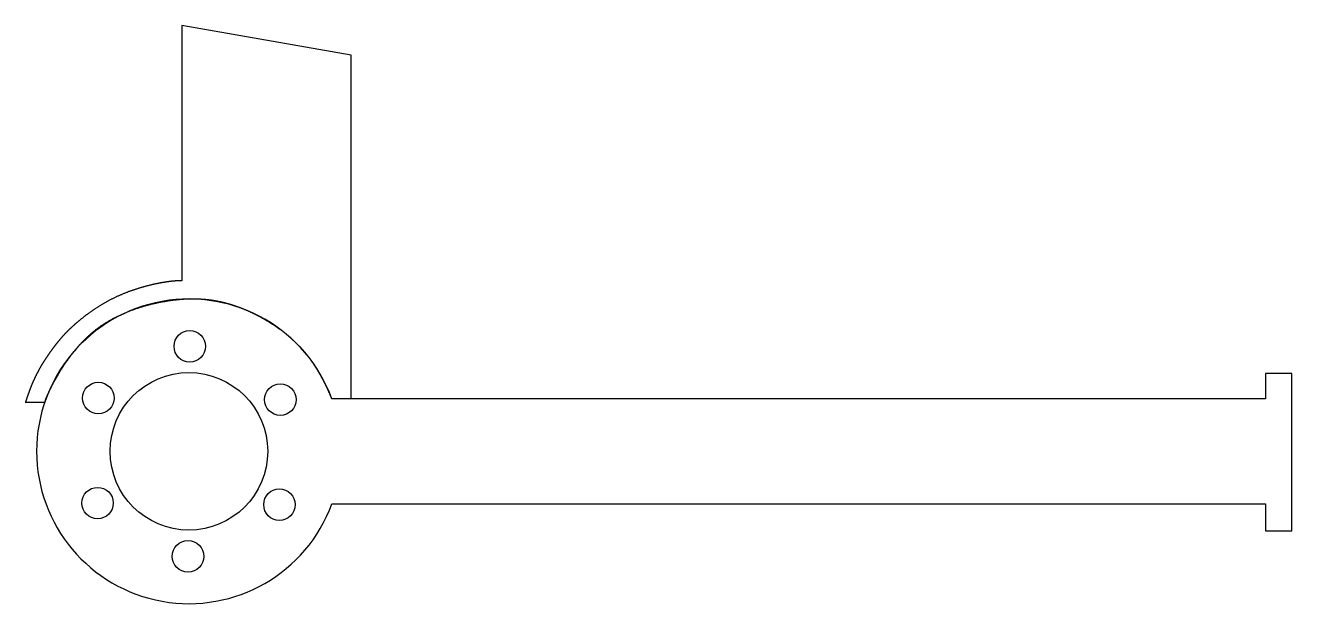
# Model space of a CAD drawing. Header units: millimetres. Extents: x -130 to 111, y -70 to 40.
import ezdxf

# ---------------------------------------------------------------- set-up
doc = ezdxf.new("R2010")
doc.units = ezdxf.units.MM
doc.layers.get('0').update_dxf_attribs({"linetype": 'CONTINUOUS'})

msp = doc.modelspace()

# ---------------------------------------------------------------- linework, layer by layer
for p, q in [((-68.29, 34.56), (-100.53, 40.24)), ((-100.53, 40.24), (-100.53, -8.4)), ((-68.29, -30.87), (-68.29, 34.56)), ((-68.29, -30.87), (-71.98, -30.87)), ((-126.69, -31.6), (-130.36, -31.6))]:
    msp.add_line(p, q)
msp.add_lwpolyline([(105.79, -30.87), (-71.98, -30.87, 5.622759), (-71.98, -50.87), (105.79, -50.87), (105.79, -56.03), (110.79, -56.03), (110.79, -26.03), (105.79, -26.03)], format="xyb", close=True)
for centre, radius in [((-99.04, -20.87), 3), ((-99.21, -40.87), 15), ((-116.45, -30.73), 3), ((-81.81, -31.02), 3), ((-116.61, -50.73), 3), ((-81.97, -51.02), 3), ((-99.37, -60.87), 3)]:
    msp.add_circle(centre, radius)
for points in [[(-100.53, -8.4), (-100.68, -8.4), (-100.99, -8.39), (-101.49, -8.41), (-102.23, -8.46), (-103.26, -8.58), (-104.4, -8.77), (-105.65, -9.01), (-106.98, -9.32), (-108.37, -9.71), (-109.81, -10.16), (-111.26, -10.69), (-112.7, -11.29), (-114.09, -11.96), (-115.43, -12.69), (-116.69, -13.45), (-117.85, -14.24), (-118.91, -15.02), (-119.88, -15.79), (-120.75, -16.52), (-121.54, -17.23), (-122.27, -17.94), (-122.97, -18.66), (-123.66, -19.43), (-124.35, -20.27), (-125.05, -21.17), (-125.75, -22.14), (-126.43, -23.14), (-127.07, -24.14), (-127.65, -25.12), (-128.16, -26.06), (-128.6, -26.95), (-128.98, -27.8), (-129.31, -28.61), (-129.61, -29.39), (-129.88, -30.15), (-130.09, -30.74), (-130.23, -31.18), (-130.32, -31.46), (-130.36, -31.6)], [(-71.98, -30.87), (-72.12, -30.54), (-72.4, -29.88), (-72.83, -28.91), (-73.43, -27.68), (-74.22, -26.21), (-75.06, -24.83), (-75.94, -23.52), (-76.88, -22.29), (-77.89, -21.12), (-78.98, -20.01), (-80.17, -18.94), (-81.46, -17.92), (-82.86, -16.94), (-84.34, -16.01), (-85.89, -15.13), (-87.51, -14.33), (-89.17, -13.62), (-90.88, -13.01), (-92.63, -12.52), (-94.44, -12.15), (-96.32, -11.92), (-98.28, -11.84), (-100.31, -11.9), (-102.4, -12.11), (-104.52, -12.46), (-106.64, -12.93), (-108.73, -13.53), (-110.75, -14.25), (-112.69, -15.08), (-114.52, -16.05), (-116.24, -17.16), (-117.85, -18.42), (-119.35, -19.82), (-120.75, -21.37), (-122.03, -23.02), (-123.19, -24.71), (-124.21, -26.37), (-125.08, -27.92), (-125.78, -29.28), (-126.29, -30.38), (-126.55, -31.02), (-126.66, -31.37), (-126.69, -31.54), (-126.69, -31.6)]]:
    msp.add_open_spline(points, degree=5)

doc.saveas('drawing.dxf')
